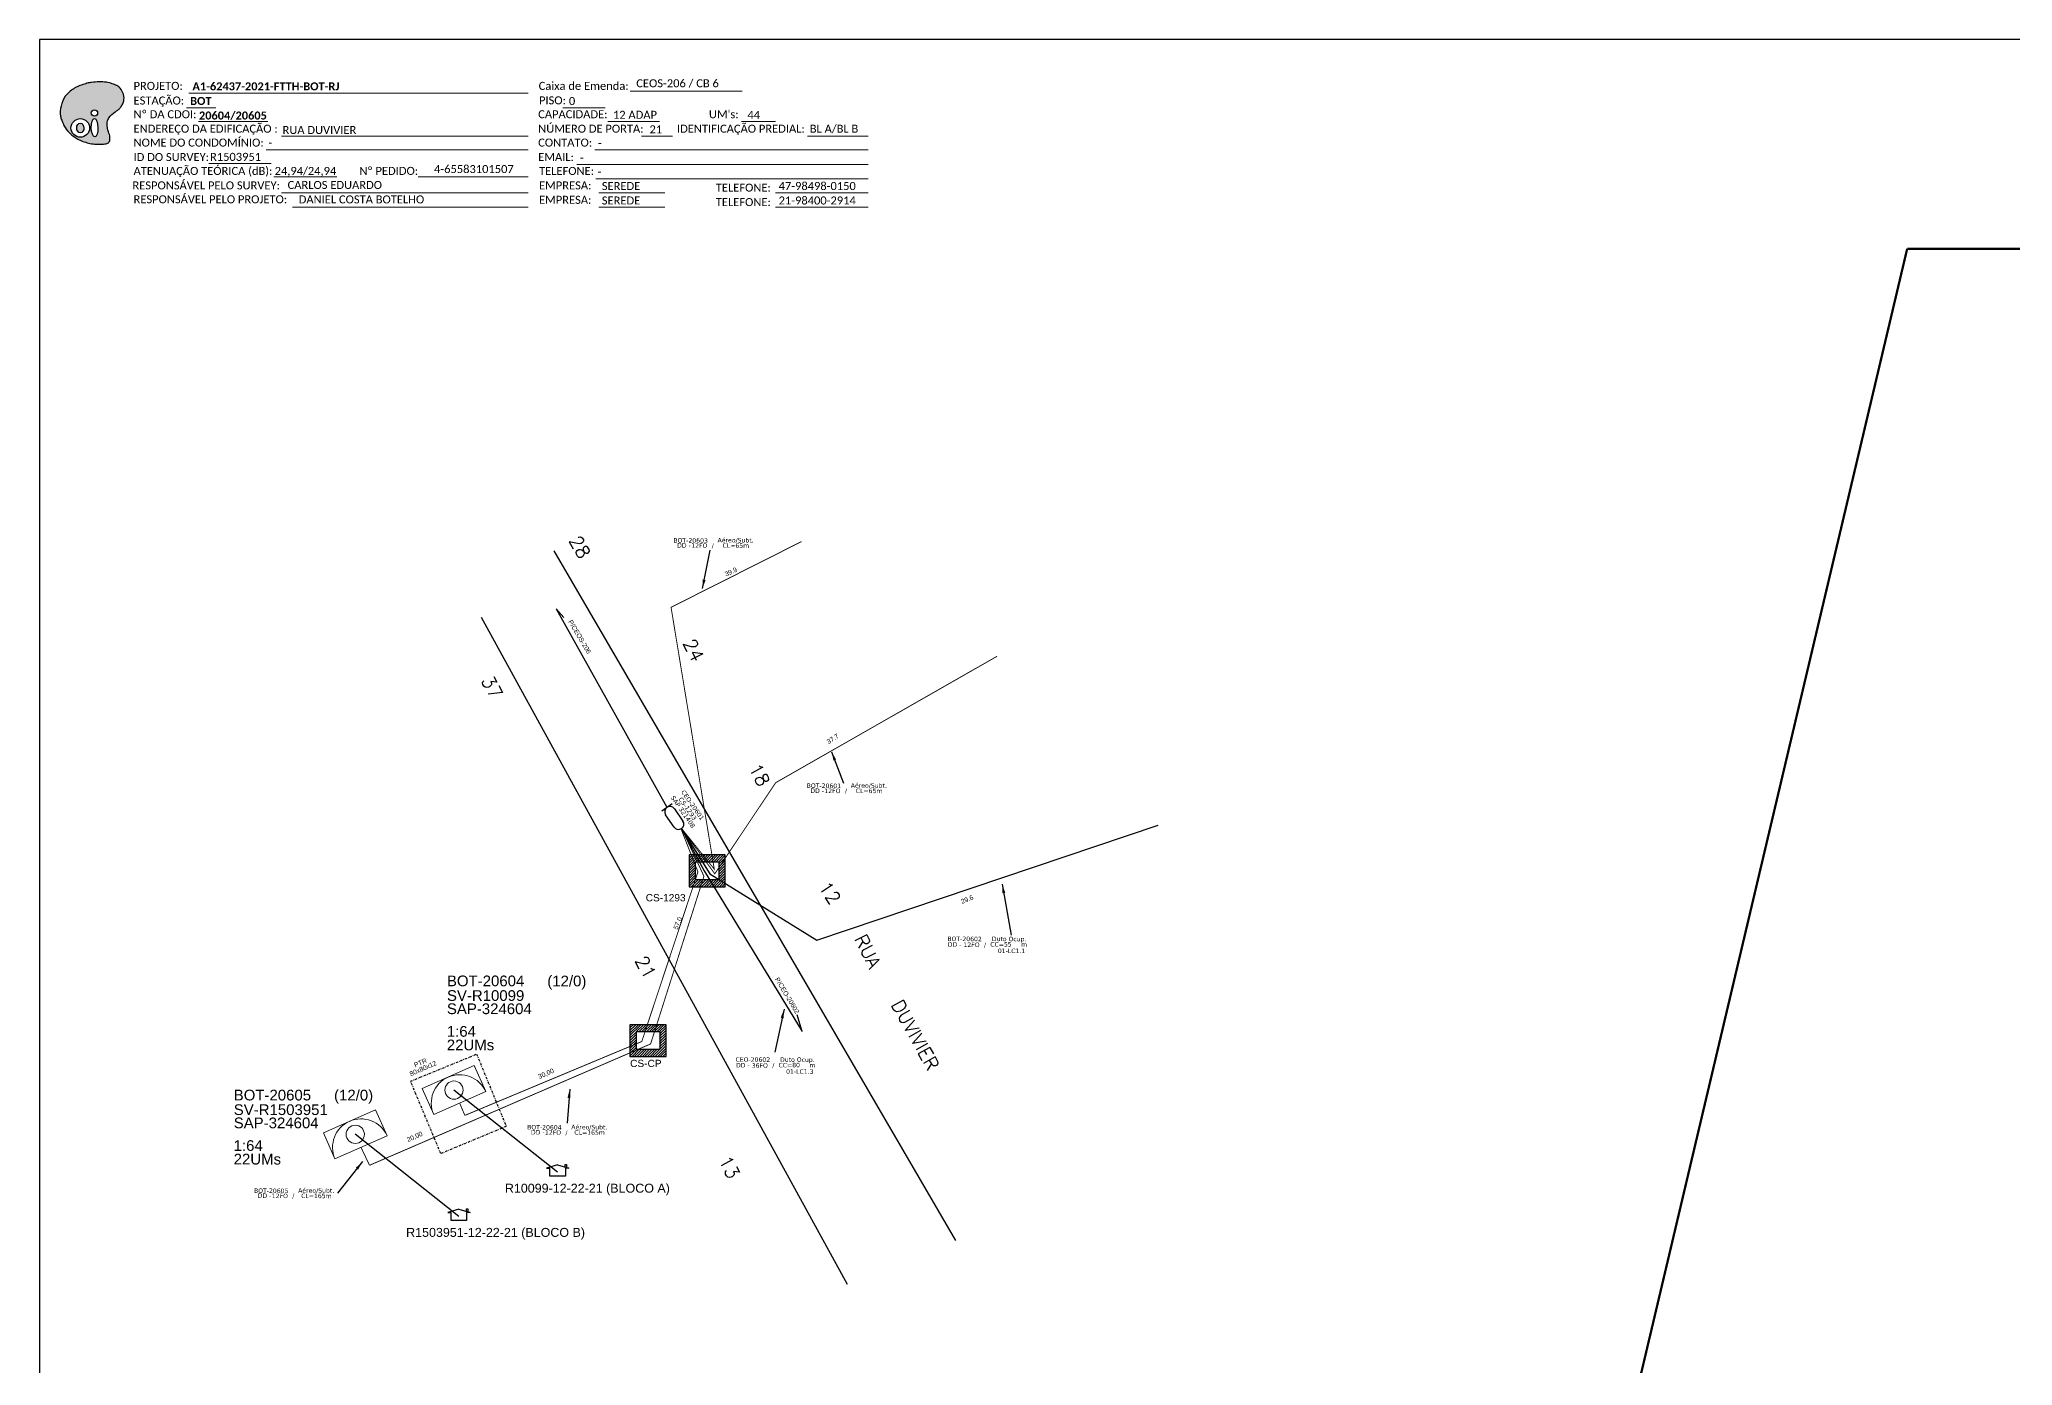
# Model space of a CAD drawing. Header units: inches. Extents: x 26733 to 28293, y 296242 to 297080.
# Drawn here: x 26733.4 to 27175.4, y 296541.8 to 296838.8 of the extents above; entities that cross this region are included whole.
import ezdxf
from ezdxf.enums import TextEntityAlignment as Align

# ---------------------------------------------------------------- set-up
doc = ezdxf.new("R2010")
doc.units = ezdxf.units.IN
doc.header["$MEASUREMENT"] = 0
doc.linetypes.add('DASHDOT', pattern=[1, 0.5, -0.25, 0, -0.25])
doc.linetypes.add('DIVIDE2', pattern=[0.625, 0.25, -0.125, 0, -0.125, 0, -0.125])
doc.layers.get('0').update_dxf_attribs({"color": 252})
for name, color, linetype in [('10.1-Caixas Subterrâneas', 5, 'Continuous'), ('20.4-CEOS', 1, 'Continuous'), ('20.5-CEO', 1, 'Continuous'), ('CAP a instalar', 1, 'Continuous'), ('FOLHAS', 7, 'Continuous'), ('label_cabos', 7, 'Continuous'), ('Legenda', 7, 'Continuous'), ('MUB', 252, 'Continuous'), ('NET-RETIRAR', 54, 'DIVIDE2'), ('surveys', 7, 'Continuous'), ('surveys legendas', 7, 'Continuous')]:
    doc.layers.add(name, color=color, linetype=linetype)
doc.layers.add("20.0-LEGENDA DOS CDO'S", color=1, linetype='Continuous', lineweight=0)
doc.layers.add('20.1-CDO_INTERIOR', color=1, linetype='Continuous', lineweight=0)
doc.layers.add('EXTRA', color=50, linetype='Continuous', plot=False)
doc.styles.add('ARIAL', font='arial.ttf')
doc.styles.add('DIGICADE', font='arial.ttf')
doc.styles.add('ROMANS', font='ROMANS.SHX', dxfattribs={"height": 2.5})
doc.styles.add('siredit', font='verdana.ttf')
doc.styles.add('TELEMAR-RJ', font='arial.ttf')
doc.styles.add('WMF-Calibri0', font='calibri.ttf')
doc.styles.add('WMF-Calibri1', font='calibrib.ttf')
doc.linetypes.add('FENCELINE1', pattern='A,0.25,-0.1,[133,ltypeshp.shx,S=0.1,R=0,X=-0.1,Y=0],-0.1,1', length=1.45)
doc.dimstyles.new('CC', dxfattribs={"dimtxt": 1, "dimasz": 2, "dimexe": 0.18, "dimexo": 0.0625, "dimgap": 0.09, "dimtad": 0, "dimdec": 0, "dimrnd": 1, "dimzin": 0, "dimdsep": 46, "dimtxsty": 'siredit', "dimblk": 'NONE', "dimcen": 0, "dimse1": 1, "dimse2": 1, "dimsd1": 1, "dimsd2": 1, "dimclrt": 7, "dimadec": 0, "dimazin": 0, "dimtfac": 1, "dimtdec": 0, "dimtofl": 0, "dimtmove": 0, "dimatfit": 3, "dimfxl": 0, "dimtolj": 1, "dimtzin": 0, "dimarcsym": 0})

# ---------------------------------------------------------------- blocks, each defined once
blk = doc.blocks.new('*X13')
at = {"color": 0, "linetype": 'Continuous'}
for p, q in [((-1.25, 0.34099), (-0.49099, 1.1)), ((-1.25, 0.517767), (-0.667767, 1.1)), ((-1.25, 0.694544), (-0.844544, 1.1)), ((-1.25, 0.87132), (-1.02132, 1.1)), ((-1.25, 1.048097), (-1.198097, 1.1)), ((-1.25, 0.164214), (-0.8035, 0.610714)), ((-1.25, -0.012563), (-0.8035, 0.433937)), ((-1.25, -0.18934), (-0.8035, 0.25716)), ((-1.25, -0.366117), (-0.8035, 0.080383)), ((-0.789214, 0.625), (-0.314214, 1.1)), ((-0.612437, 0.625), (-0.137437, 1.1)), ((-0.43566, 0.625), (0.03934, 1.1)), ((-0.258883, 0.625), (0.216117, 1.1)), ((-0.082107, 0.625), (0.392893, 1.1)), ((0.09467, 0.625), (0.56967, 1.1)), ((0.271447, 0.625), (0.746447, 1.1)), ((0.448223, 0.625), (0.923223, 1.1)), ((0.625, 0.625), (1.1, 1.1)), ((0.801777, 0.625), (1.25, 1.073223)), ((0.8035, 0.449947), (1.25, 0.896447)), ((0.8035, 0.27317), (1.25, 0.71967)), ((0.8035, 0.096393), (1.25, 0.542893)), ((0.8035, -0.080383), (1.25, 0.366117)), ((0.8035, -0.25716), (1.25, 0.18934)), ((0.8035, -0.433937), (1.25, 0.012563)), ((-1.25, -0.542893), (-0.8035, -0.096393)), ((-1.25, -0.71967), (-0.8035, -0.27317)), ((-1.25, -0.896447), (-0.8035, -0.449947)), ((-1.25, -1.073223), (-0.801777, -0.625)), ((-1.1, -1.1), (-0.625, -0.625)), ((-0.923223, -1.1), (-0.448223, -0.625)), ((-0.746447, -1.1), (-0.271447, -0.625)), ((-0.56967, -1.1), (-0.09467, -0.625)), ((-0.392893, -1.1), (0.082107, -0.625)), ((-0.216117, -1.1), (0.258883, -0.625)), ((-0.03934, -1.1), (0.43566, -0.625)), ((0.137437, -1.1), (0.612437, -0.625)), ((0.314214, -1.1), (0.789214, -0.625)), ((0.49099, -1.1), (1.25, -0.34099)), ((0.667767, -1.1), (1.25, -0.517767)), ((0.8035, -0.610714), (1.25, -0.164214)), ((0.844544, -1.1), (1.25, -0.694544)), ((1.02132, -1.1), (1.25, -0.87132)), ((1.198097, -1.1), (1.25, -1.048097))]:
    blk.add_line(p, q, dxfattribs=at)
blk = doc.blocks.new('MANHOLE_MQ')
at = {"color": 0, "linetype": 'Continuous'}
for p, q in [((0.00000623, 0.00000569), (-0.00000627, 0.00000569)), ((-0.00000627, 0.00000569), (-0.00000627, -0.00000531)), ((-0.00000404, 0.00000331), (0.00000399, 0.00000331)), ((-0.00000404, -0.00000294), (-0.00000404, 0.00000331)), ((0.00000399, 0.00000331), (0.00000399, -0.00000294)), ((0.00000623, -0.00000531), (0.00000623, 0.00000569)), ((-0.00000627, -0.00000531), (0.00000623, -0.00000531)), ((0.00000399, -0.00000294), (-0.00000404, -0.00000294)), ((0.00000399, -0.00000294), (0.00000399, -0.00000294))]:
    blk.add_line(p, q, dxfattribs=at)
at = {"color": 0, "linetype": 'Continuous', "xscale": 5e-06, "yscale": 5e-06, "zscale": 1e-05}
blk.add_blockref('*X13', (-0.00000002, 0.00000019), dxfattribs=at)
blk = doc.blocks.new('_None')
blk = doc.blocks.new('LEGENDA DOS CABOS')
at = {"layer": 'EXTRA', "color": 0, "style": 'siredit'}
for tag, p in [('ID', (4.6, 0.97)), ('XX', (9.03, 0.97))]:
    blk.add_attdef(tag, text='', height=0.48, rotation=359.69, dxfattribs=at).set_placement(p, align=Align.MIDDLE_CENTER)
at = {"layer": 'Legenda', "color": 0, "style": 'siredit'}
for tag, p in [('TIPO_CABO', (1.31, 0)), ('CABO', (4.69, -0.05)), ('/', (6.81, -0.05)), ('METROS', (10.03, -0.05))]:
    blk.add_attdef(tag, text='', height=0.8, rotation=359.69, dxfattribs=at).set_placement(p, align=Align.MIDDLE_CENTER)
blk = doc.blocks.new('Inst CB DT OCUP CFOA-SM-DD-S-12')
at = {"layer": 'label_cabos', "color": 0, "style": 'siredit'}
for tag, flags, p in [('ID_ATIVIDADE', 3, (1.31, 2.67)), ('FATOR', 1, (11.56, 2.55))]:
    blk.add_attdef(tag, text='', height=1, rotation=359.69, dxfattribs=dict(at, flags=flags)).set_placement(p, align=Align.MIDDLE_CENTER)
for tag, p in [('TIPO_CABO', (1.11, 0)), ('DESTINO_CABO', (3.13, 1.26)), ('CABO', (4.69, -0.05)), ('/', (7.71, -0.05)), ('LANCE', (10.41, 0.02)), ('TIPO_CABO', (13.11, 1.24)), ('UND', (16.46, 0)), ('FID', (13.65, -1.41))]:
    blk.add_attdef(tag, text='', height=1, rotation=359.69, dxfattribs=at).set_placement(p, align=Align.MIDDLE_CENTER)
blk.add_attdef('QTDE', (11.93, -0.45), '', height=1, rotation=359.69, dxfattribs=at)
blk = doc.blocks.new('Inst CB DT OCUP CFOA-SM-DD-S-36')
at = {"layer": 'label_cabos', "color": 0, "style": 'siredit'}
for tag, flags, p in [('ID_ATIVIDADE', 3, (1.31, 2.67)), ('FATOR', 1, (11.56, 2.55))]:
    blk.add_attdef(tag, text='', height=1, rotation=359.69, dxfattribs=dict(at, flags=flags)).set_placement(p, align=Align.MIDDLE_CENTER)
for tag, p in [('TIPO_CABO', (1.11, 0)), ('DESTINO_CABO', (3.13, 1.26)), ('CABO', (4.69, -0.05)), ('/', (7.71, -0.05)), ('LANCE', (10.41, 0.02)), ('TIPO_CABO', (13.11, 1.24)), ('UND', (16.46, 0)), ('FID', (13.65, -1.41))]:
    blk.add_attdef(tag, text='', height=1, rotation=359.69, dxfattribs=at).set_placement(p, align=Align.MIDDLE_CENTER)
blk.add_attdef('QTDE', (11.93, -0.45), '', height=1, rotation=359.69, dxfattribs=at)
blk = doc.blocks.new('OI')
h = blk.add_hatch(color=40)
edge = h.paths.add_edge_path()
edge.add_spline(control_points=[(4.35, -0.67), (3.92, -0.99), (3.26, -1.5), (2.81, -2.59), (2.9, -3.5), (3.06, -4.27), (3.31, -4.85), (3.37, -5.39), (3.4, -5.88), (3.2, -6.4), (2.54, -6.61), (1.65, -6.63), (0.55, -6.67), (-0.56, -6.42), (-1.61, -6.14), (-2.77, -5.61), (-3.92, -4.77), (-4.89, -3.7), (-5.34, -2.65), (-5.6, -1.94), (-5.85, -0.96), (-5.71, 0.47), (-5.1, 2.02), (-4.14, 3.02), (-3.3, 3.61), (-2.37, 4.16), (-1.36, 4.44), (-0.56, 4.7), (0.79, 4.85), (2.24, 4.97), (3.79, 4.57), (4.67, 4.21), (5.44, 3.65), (5.76, 2.99), (6.03, 2.21), (6.01, 1.46), (5.72, 0.64), (5.31, 0.08), (4.88, -0.38), (4.51, -0.55), (4.35, -0.67)], knot_values=[0, 0, 0, 0, 1.60434, 2.417191, 3.427595, 4.282808, 4.776746, 5.304182, 5.888771, 6.258406, 6.858137, 7.79129, 8.986195, 10.124242, 11.187857, 12.242908, 13.953784, 15.414161, 16.515391, 17.349188, 17.675853, 19.552021, 21.515531, 22.568638, 23.63245, 24.621084, 25.782718, 26.745347, 27.142653, 29.870543, 31.004649, 31.921532, 32.709589, 33.801391, 34.042471, 35.192333, 35.971461, 36.628871, 37.254359, 37.836911, 37.836911, 37.836911, 37.836911], degree=3, periodic=0)
h.paths.add_polyline_path([(1.13, -0.87, -1), (-0.04, -0.87, -1)], flags=16)
edge = h.paths.add_edge_path(flags=16)
edge.add_ellipse((0.56, -3.59), major_axis=(-0.02, 1.71), ratio=0.361305, start_angle=0, end_angle=360)
h.paths.add_polyline_path([(-0.36, -3.62, -1), (-3.8, -3.62, -1)], flags=16)
edge = h.paths.add_edge_path(flags=0)
edge.add_ellipse((-2.08, -3.62), major_axis=(0, 0.885), ratio=0.758294, start_angle=0, end_angle=360)
at = {"color": 40}
for centre, radius in [((-2.08, -3.62), 1.72), ((0.54, -0.87), 0.587)]:
    blk.add_circle(centre, radius, dxfattribs=at)
blk.add_ellipse((-2.08, -3.62), major_axis=(0, 0.885), ratio=0.758294, start_param=-3.141592653589791, end_param=3.141592653589791, dxfattribs=at)
blk.add_ellipse((0.56, -3.59), major_axis=(-0.02, 1.71), ratio=0.361305, dxfattribs=at)
at = {"color": 40, "start_tangent": (-0.800898, -0.598801), "end_tangent": (-0.800898, -0.598801)}
blk.add_spline([(4.35, -0.67), (3.2, -1.78), (2.9, -2.54), (2.92, -3.55), (3.12, -4.38), (3.28, -4.85), (3.37, -5.37), (3.35, -5.95), (3.2, -6.29), (2.66, -6.55), (1.73, -6.63), (0.54, -6.62), (-0.58, -6.41), (-1.6, -6.11), (-2.56, -5.67), (-3.95, -4.67), (-4.89, -3.56), (-5.37, -2.56), (-5.64, -1.78), (-5.72, -1.46), (-5.63, 0.42), (-4.84, 2.22), (-4.13, 2.99), (-3.27, 3.62), (-2.4, 4.09), (-1.3, 4.47), (-0.37, 4.72), (0.02, 4.77), (2.75, 4.8), (3.85, 4.53), (4.69, 4.16), (5.31, 3.68), (5.85, 2.73), (5.93, 2.5), (5.94, 1.35), (5.67, 0.62), (5.29, 0.08), (4.84, -0.36), (4.35, -0.67)], degree=3, dxfattribs=at)
blk = doc.blocks.new('SURVEY_SURVEY')
for p, q in [((0, 0.0000127), (-0.0000126, 0.000009)), ((-0.0000126, 0.000009), (-0.0000086, 0.000009)), ((-0.0000086, 0), (-0.0000086, 0.000009)), ((0.0000086, 0), (-0.0000086, 0)), ((0, 0.0000127), (0.0000126, 0.000009)), ((0.0000084, 0.0000132), (0.0000098, 0.0000132)), ((0.0000084, 0.0000103), (0.0000084, 0.0000132)), ((0.0000126, 0.000009), (0.0000086, 0.000009)), ((0.0000086, 0.000009), (0.0000086, 0)), ((0.0000098, 0.0000132), (0.0000098, 0.0000099))]:
    blk.add_line(p, q)

msp = doc.modelspace()

# ---------------------------------------------------------------- linework, layer by layer
at = {"color": 0}
msp.add_lwpolyline([(26733.43, 296244.75), (27571.99, 296244.75), (27571.99, 296838.75), (26733.43, 296838.75), (26733.43, 296244.75)], dxfattribs=at)
at = {"color": 7, "lineweight": 0}
for points in [[(26766.9, 296826.71), (26842.87, 296826.71)], [(26865.71, 296827.2), (26890.84, 296827.2)], [(26766.38, 296823.43), (26772.93, 296823.43)], [(26850.67, 296823.47), (26860.15, 296823.47)], [(26769.04, 296820.36), (26784.61, 296820.36)], [(26787.61, 296817.12), (26842.87, 296817.12)], [(26860.72, 296820.36), (26872.33, 296820.36)], [(26868.3, 296817.12), (26875.25, 296817.12)], [(26890.66, 296820.36), (26898.32, 296820.36)], [(26905.47, 296817.12), (26919.03, 296817.12)], [(26784.2, 296814.01), (26842.87, 296814.01)], [(26857.83, 296814.01), (26919.06, 296814.01)], [(26771.36, 296810.95), (26785.31, 296810.95)], [(26785.9, 296807.98), (26800.04, 296807.98)], [(26818.23, 296807.99), (26842.72, 296807.99)], [(26818.73, 296807.99), (26842.88, 296807.99)], [(26853.79, 296810.78), (26919.06, 296810.78)], [(26858.08, 296807.54), (26919.06, 296807.54)], [(26787.61, 296804.43), (26842.87, 296804.43)], [(26858.69, 296804.43), (26873.49, 296804.43)], [(26898.29, 296804.43), (26919.06, 296804.43)], [(26790.1, 296801.19), (26842.87, 296801.19)], [(26858.69, 296801.19), (26873.49, 296801.19)], [(26898.29, 296801.19), (26919.06, 296801.19)]]:
    msp.add_lwpolyline(points, dxfattribs=at)
at = {"color": 0, "linetype": 'DASHDOT'}
msp.add_lwpolyline([(26823.33, 296589.22), (26816.55, 296605.43), (26831.35, 296611.49), (26837.99, 296595.3), (26823.33, 296589.22)], dxfattribs=at)
at = {"layer": '20.1-CDO_INTERIOR', "lineweight": 18}
for points in [[(26830.81, 296608.93), (26819.15, 296603.77), (26821.73, 296597.94), (26833.39, 296603.1)], [(26808.7, 296599.03), (26797.04, 296593.87), (26799.62, 296588.04), (26811.28, 296593.2)]]:
    msp.add_lwpolyline(points, close=True, dxfattribs=at)
for centre in [(26826.27, 296603.44), (26804.16, 296593.54)]:
    msp.add_circle(centre, 2.04, dxfattribs=at)
for centre in [(26827.56, 296600.52), (26805.45, 296590.62)]:
    msp.add_arc(centre, 6.37, 23.8812, 203.8812, dxfattribs=at)
at = {"layer": '20.5-CEO', "color": 5}
for p, q in [((26875.65, 296666.46), (26877.56, 296663.7)), ((26875.59, 296662.33), (26873.68, 296665.09))]:
    msp.add_line(p, q, dxfattribs=at)
msp.add_lwpolyline([(26875.17, 296667.58), (26872.8, 296665.94)], dxfattribs=at)
for centre, start, end in [((26874.66, 296665.78), 34.6924, 214.6924), ((26876.57, 296663.02), 214.6924, 34.6924)]:
    msp.add_arc(centre, 1.2, start, end, dxfattribs=at)
at = {"layer": 'CAP a instalar', "color": 0, "linetype": 'FENCELINE1', "ltscale": 5}
for p, q in [((26850.92, 296709.31), (26849.2, 296711.21)), ((26849.2, 296711.21), (26873.97, 296666.8)), ((26877.2, 296662.12), (26882.31, 296652.52)), ((26877.2, 296662.12), (26883.55, 296651.87)), ((26907.59, 296637.01), (26984.04, 296662.81)), ((26882.31, 296652.52), (26904.26, 296616.56)), ((26883.55, 296651.87), (26907.59, 296637.01)), ((26904.26, 296616.56), (26903.16, 296620.32))]:
    msp.add_line(p, q, dxfattribs=at)
at = {"layer": 'CAP a instalar', "color": 0, "linetype": 'FENCELINE1', "ltscale": 7, "const_width": 0.513}
for points in [[(27070.95, 296450.21), (27151.79, 296791.88)], [(27151.79, 296791.88), (27291.55, 296791.88)]]:
    msp.add_lwpolyline(points, dxfattribs=at)
at = {"layer": 'CAP a instalar', "color": 8, "linetype": 'FENCELINE1', "ltscale": 5, "const_width": 0.2}
for points in [[(26877.2, 296662.12), (26884.58, 296652.93), (26874.9, 296711.57), (26904.14, 296726.3)], [(26877.2, 296662.12), (26884.7, 296651.89), (26898.32, 296672.28), (26947.95, 296700.62)]]:
    msp.add_lwpolyline(points, dxfattribs=at)
at = {"layer": 'CAP a instalar', "color": 1, "linetype": 'FENCELINE1', "ltscale": 5, "const_width": 0.2}
for points in [[(26877.2, 296662.16), (26882.27, 296651.34), (26870.32, 296613.78), (26807.36, 296586.6)], [(26877.11, 296662.01), (26880.92, 296652.31), (26868.34, 296614.32), (26828.71, 296597.77)], [(26827.56, 296600.52), (26828.71, 296597.77)], [(26807.36, 296586.6), (26805.45, 296590.62)]]:
    msp.add_lwpolyline(points, dxfattribs=at)
at = {"layer": 'MUB', "color": 3}
for points in [[(26848.68, 296724.22), (26938.6, 296569.74)], [(26832.39, 296709.4), (26914.32, 296560.01)]]:
    msp.add_lwpolyline(points, dxfattribs=at)
at = {"layer": 'NET-RETIRAR', "color": 0, "linetype": 'Continuous'}
for points in [[(26849.46, 296585.06), (26826.27, 296603.44)], [(26827.35, 296575.16), (26804.16, 296593.54)]]:
    msp.add_lwpolyline(points, dxfattribs=at)

# ---------------------------------------------------------------- block references
at = {"color": 7, "xscale": 1.213923925163967, "yscale": 1.213923925163967, "zscale": 1.213923925163967, "rotation": 0.1532896023949059}
msp.add_blockref('OI', (26745.09, 296823.34), dxfattribs=at)
at = {"color": 0, "lineweight": 0}
ref = msp.add_blockref('Inst CB DT OCUP CFOA-SM-DD-S-12', (26937.52, 296636.05), dxfattribs=at)
ref.add_attrib('DESTINO_CABO', 'BOT-20602', dxfattribs={"layer": 'label_cabos', "color": 0, "height": 1, "rotation": 359.69, "style": 'siredit'}).set_placement((26940.65, 296637.31), align=Align.MIDDLE_CENTER)
ref.add_attrib('TIPO_CABO', 'Duto Ocup.', dxfattribs={"layer": 'label_cabos', "color": 0, "height": 1, "rotation": 359.69, "style": 'siredit'}).set_placement((26950.63, 296637.29), align=Align.MIDDLE_CENTER)
ref.add_attrib('/', '/', dxfattribs={"layer": 'label_cabos', "color": 0, "height": 1, "rotation": 359.69, "style": 'siredit'}).set_placement((26945.23, 296635.99), align=Align.MIDDLE_CENTER)
ref.add_attrib('FID', '01-LC1.1', dxfattribs={"layer": 'label_cabos', "color": 0, "height": 1, "rotation": 359.69, "style": 'siredit'}).set_placement((26951.17, 296634.63), align=Align.MIDDLE_CENTER)
ref.add_attrib('LANCE', 'CC=', dxfattribs={"layer": 'label_cabos', "color": 0, "height": 1, "rotation": 359.69, "style": 'siredit'}).set_placement((26947.93, 296636.07), align=Align.MIDDLE_CENTER)
ref.add_attrib('UND', 'm', dxfattribs={"layer": 'label_cabos', "color": 0, "height": 1, "rotation": 359.69, "style": 'siredit'}).set_placement((26953.98, 296636.05), align=Align.MIDDLE_CENTER)
ref.add_attrib('CABO', '12FO', dxfattribs={"layer": 'label_cabos', "color": 0, "height": 1, "rotation": 359.69, "style": 'siredit'}).set_placement((26942.2, 296635.99), align=Align.MIDDLE_CENTER)
ref.add_attrib('TIPO_CABO', 'DD - ', dxfattribs={"layer": 'label_cabos', "color": 0, "height": 1, "rotation": 359.69, "style": 'siredit'}).set_placement((26938.63, 296636.04), align=Align.MIDDLE_CENTER)
ref.add_attrib('QTDE', '55', (26949.45, 296635.59), dxfattribs={"layer": 'label_cabos', "color": 0, "height": 1, "rotation": 359.69, "style": 'siredit'})
ref = msp.add_blockref('Inst CB DT OCUP CFOA-SM-DD-S-36', (26890.09, 296609.01), dxfattribs=at)
ref.add_attrib('DESTINO_CABO', 'CEO-20602', dxfattribs={"layer": 'label_cabos', "color": 0, "height": 1, "rotation": 359.69, "style": 'siredit'}).set_placement((26893.22, 296610.28), align=Align.MIDDLE_CENTER)
ref.add_attrib('TIPO_CABO', 'Duto Ocup.', dxfattribs={"layer": 'label_cabos', "color": 0, "height": 1, "rotation": 359.69, "style": 'siredit'}).set_placement((26903.2, 296610.26), align=Align.MIDDLE_CENTER)
ref.add_attrib('/', '/', dxfattribs={"layer": 'label_cabos', "color": 0, "height": 1, "rotation": 359.69, "style": 'siredit'}).set_placement((26897.81, 296608.96), align=Align.MIDDLE_CENTER)
ref.add_attrib('FID', '01-LC1.3', dxfattribs={"layer": 'label_cabos', "color": 0, "height": 1, "rotation": 359.69, "style": 'siredit'}).set_placement((26903.74, 296607.6), align=Align.MIDDLE_CENTER)
ref.add_attrib('LANCE', 'CC=', dxfattribs={"layer": 'label_cabos', "color": 0, "height": 1, "rotation": 359.69, "style": 'siredit'}).set_placement((26900.5, 296609.03), align=Align.MIDDLE_CENTER)
ref.add_attrib('UND', 'm', dxfattribs={"layer": 'label_cabos', "color": 0, "height": 1, "rotation": 359.69, "style": 'siredit'}).set_placement((26906.56, 296609.01), align=Align.MIDDLE_CENTER)
ref.add_attrib('CABO', '36FO', dxfattribs={"layer": 'label_cabos', "color": 0, "height": 1, "rotation": 359.69, "style": 'siredit'}).set_placement((26894.78, 296608.96), align=Align.MIDDLE_CENTER)
ref.add_attrib('TIPO_CABO', 'DD - ', dxfattribs={"layer": 'label_cabos', "color": 0, "height": 1, "rotation": 359.69, "style": 'siredit'}).set_placement((26891.21, 296609.01), align=Align.MIDDLE_CENTER)
ref.add_attrib('QTDE', '80', (26902.02, 296608.56), dxfattribs={"layer": 'label_cabos', "color": 0, "height": 1, "rotation": 359.69, "style": 'siredit'})
at = {"layer": '10.1-Caixas Subterrâneas', "color": 30, "xscale": 648529.1601430288, "yscale": 648529.1601430288, "zscale": 648529.1601430288, "rotation": 180.0000000000633}
for p in [(26882.98, 296652.69), (26869.73, 296614.65)]:
    msp.add_blockref('MANHOLE_MQ', p, dxfattribs=at)
at = {"layer": 'label_cabos', "color": 0, "lineweight": 0}
ref = msp.add_blockref('LEGENDA DOS CABOS', (26875.05, 296724.92), dxfattribs=at)
ref.add_attrib('ID', 'BOT-20603', dxfattribs={"color": 0, "height": 1, "rotation": 359.69, "style": 'siredit'}).set_placement((26879.29, 296726.55), align=Align.MIDDLE_CENTER)
ref.add_attrib('CABO', '12FO', dxfattribs={"color": 0, "height": 1, "rotation": 359.69, "style": 'siredit'}).set_placement((26881.22, 296725.4), align=Align.MIDDLE_CENTER)
ref.add_attrib('METROS', 'CL=65m', dxfattribs={"color": 0, "height": 1, "rotation": 359.69, "style": 'siredit'}).set_placement((26889.41, 296725.4), align=Align.MIDDLE_CENTER)
ref.add_attrib('XX', 'Aéreo/Subt.', dxfattribs={"color": 0, "height": 1, "rotation": 359.69, "style": 'siredit'}).set_placement((26889.36, 296726.6), align=Align.MIDDLE_CENTER)
ref.add_attrib('/', '/', dxfattribs={"color": 0, "height": 1, "rotation": 359.69, "style": 'siredit'}).set_placement((26884.25, 296725.4), align=Align.MIDDLE_CENTER)
ref.add_attrib('TIPO_CABO', 'DD -', dxfattribs={"color": 0, "height": 1, "rotation": 359.69, "style": 'siredit'}).set_placement((26877.79, 296725.44), align=Align.MIDDLE_CENTER)
ref = msp.add_blockref('LEGENDA DOS CABOS', (26904.89, 296669.98), dxfattribs=at)
ref.add_attrib('ID', 'BOT-20601', dxfattribs={"color": 0, "height": 1, "rotation": 359.69, "style": 'siredit'}).set_placement((26909.13, 296671.61), align=Align.MIDDLE_CENTER)
ref.add_attrib('CABO', '12FO', dxfattribs={"color": 0, "height": 1, "rotation": 359.69, "style": 'siredit'}).set_placement((26911.05, 296670.46), align=Align.MIDDLE_CENTER)
ref.add_attrib('METROS', 'CL=65m', dxfattribs={"color": 0, "height": 1, "rotation": 359.69, "style": 'siredit'}).set_placement((26919.25, 296670.46), align=Align.MIDDLE_CENTER)
ref.add_attrib('XX', 'Aéreo/Subt.', dxfattribs={"color": 0, "height": 1, "rotation": 359.69, "style": 'siredit'}).set_placement((26919.2, 296671.66), align=Align.MIDDLE_CENTER)
ref.add_attrib('/', '/', dxfattribs={"color": 0, "height": 1, "rotation": 359.69, "style": 'siredit'}).set_placement((26914.08, 296670.46), align=Align.MIDDLE_CENTER)
ref.add_attrib('TIPO_CABO', 'DD -', dxfattribs={"color": 0, "height": 1, "rotation": 359.69, "style": 'siredit'}).set_placement((26907.63, 296670.5), align=Align.MIDDLE_CENTER)
ref = msp.add_blockref('LEGENDA DOS CABOS', (26842.29, 296593.48), dxfattribs=at)
ref.add_attrib('ID', 'BOT-20604', dxfattribs={"color": 0, "height": 1, "rotation": 359.69, "style": 'siredit'}).set_placement((26846.53, 296595.11), align=Align.MIDDLE_CENTER)
ref.add_attrib('CABO', '12FO', dxfattribs={"color": 0, "height": 1, "rotation": 359.69, "style": 'siredit'}).set_placement((26848.45, 296593.95), align=Align.MIDDLE_CENTER)
ref.add_attrib('METROS', 'CL=165m', dxfattribs={"color": 0, "height": 1, "rotation": 359.69, "style": 'siredit'}).set_placement((26856.65, 296593.95), align=Align.MIDDLE_CENTER)
ref.add_attrib('XX', 'Aéreo/Subt.', dxfattribs={"color": 0, "height": 1, "rotation": 359.69, "style": 'siredit'}).set_placement((26856.6, 296595.15), align=Align.MIDDLE_CENTER)
ref.add_attrib('/', '/', dxfattribs={"color": 0, "height": 1, "rotation": 359.69, "style": 'siredit'}).set_placement((26851.48, 296593.95), align=Align.MIDDLE_CENTER)
ref.add_attrib('TIPO_CABO', 'DD -', dxfattribs={"color": 0, "height": 1, "rotation": 359.69, "style": 'siredit'}).set_placement((26845.03, 296594), align=Align.MIDDLE_CENTER)
ref = msp.add_blockref('LEGENDA DOS CABOS', (26781.1, 296579.27), dxfattribs=at)
ref.add_attrib('ID', 'BOT-20605', dxfattribs={"color": 0, "height": 1, "rotation": 359.69, "style": 'siredit'}).set_placement((26785.34, 296580.9), align=Align.MIDDLE_CENTER)
ref.add_attrib('CABO', '12FO', dxfattribs={"color": 0, "height": 1, "rotation": 359.69, "style": 'siredit'}).set_placement((26787.27, 296579.75), align=Align.MIDDLE_CENTER)
ref.add_attrib('METROS', 'CL=165m', dxfattribs={"color": 0, "height": 1, "rotation": 359.69, "style": 'siredit'}).set_placement((26795.46, 296579.75), align=Align.MIDDLE_CENTER)
ref.add_attrib('XX', 'Aéreo/Subt.', dxfattribs={"color": 0, "height": 1, "rotation": 359.69, "style": 'siredit'}).set_placement((26795.41, 296580.95), align=Align.MIDDLE_CENTER)
ref.add_attrib('/', '/', dxfattribs={"color": 0, "height": 1, "rotation": 359.69, "style": 'siredit'}).set_placement((26790.29, 296579.75), align=Align.MIDDLE_CENTER)
ref.add_attrib('TIPO_CABO', 'DD -', dxfattribs={"color": 0, "height": 1, "rotation": 359.69, "style": 'siredit'}).set_placement((26783.84, 296579.8), align=Align.MIDDLE_CENTER)
at = {"layer": 'surveys', "color": 0, "xscale": 200000, "yscale": 200000, "zscale": 200000}
for p in [(26849.5, 296584.13), (26827.39, 296574.23)]:
    msp.add_blockref('SURVEY_SURVEY', p, dxfattribs=at)

# ---------------------------------------------------------------- texts
at = {"color": 7, "linetype": 'Continuous'}
for s, height, style, p in [('CEOS-206 / CB 6', 1.7927, 'WMF-Calibri0', (26867.11, 296828.04)), ('BOT', 1.793, 'WMF-Calibri1', (26767.18, 296824.08)), ('A1-62437-2021-FTTH-BOT-RJ', 1.7927, 'WMF-Calibri1', (26767.69, 296827.36)), ('0', 1.79, 'WMF-Calibri0', (26852.02, 296824.07)), ('12 ADAP', 1.793, 'WMF-Calibri0', (26861.89, 296820.98)), ('44', 1.793, 'WMF-Calibri0', (26892.01, 296820.96)), ('RUA DUVIVIER', 1.7927, 'WMF-Calibri0', (26787.88, 296817.58)), ('21', 1.793, 'WMF-Calibri0', (26870.08, 296817.72)), ('R1503951', 1.793, 'WMF-Calibri0', (26771.63, 296811.56)), ('-', 1.79, 'WMF-Calibri0', (26854.49, 296811.37)), ('-', 1.79, 'WMF-Calibri0', (26858.52, 296814.64)), ('-', 1.79, 'WMF-Calibri0', (26858.44, 296808.25)), ('CARLOS EDUARDO', 1.7927, 'WMF-Calibri0', (26789.01, 296805.27)), ('DANIEL COSTA BOTELHO', 1.7927, 'WMF-Calibri0', (26791.5, 296802.03)), ('SEREDE', 1.793, 'WMF-Calibri0', (26859.39, 296805.03)), ('SEREDE', 1.793, 'WMF-Calibri0', (26859.39, 296801.79)), ('47-98498-0150', 1.7927, 'WMF-Calibri0', (26898.99, 296805.03)), ('21-98400-2914', 1.7927, 'WMF-Calibri0', (26898.99, 296801.79))]:
    msp.add_text(s, height=height, dxfattribs=dict(at, style=style)).set_placement(p)
at = {"color": 7, "lineweight": 0, "style": 'WMF-Calibri0'}
for s, height, p in [('PROJETO:', 1.793, (26754.5, 296827.46)), ('ESTAÇÃO:', 1.793, (26754.5, 296824.18)), ('Caixa de Emenda:', 1.7927, (26845.25, 296827.46)), ('PISO:', 1.793, (26845.32, 296824.22)), ('Nº DA CDOI:', 1.7927, (26754.5, 296821.11)), ('CAPACIDADE:', 1.7927, (26845.14, 296821.11)), ("UM's:", 1.793, (26883.39, 296821.11)), ('ENDEREÇO DA EDIFICAÇÃO :', 1.7927, (26754.5, 296817.87)), ('NOME DO CONDOMÍNIO:', 1.7927, (26754.5, 296814.76)), ('CONTATO:', 1.793, (26845.14, 296814.76)), ('NÚMERO DE PORTA:', 1.7927, (26845.14, 296817.87)), ('IDENTIFICAÇÃO PREDIAL:', 1.7927, (26876.23, 296817.87)), ('BL A/BL B', 1.793, (26905.97, 296817.87)), ('ID DO SURVEY:', 1.7927, (26754.5, 296811.52)), ('-', 1.79, (26784.71, 296814.76)), ('EMAIL:', 1.793, (26845.14, 296811.52)), ('RESPONSÁVEL PELO SURVEY:', 1.7927, (26754.26, 296805.17)), ('ATENUAÇÃO TEÓRICA (dB):', 1.7927, (26754.5, 296808.41)), ('24,94/24,94 ', 1.7927, (26786.11, 296808.41)), ('Nº PEDIDO:', 1.793, (26805.08, 296808.42)), ('TELEFONE:', 1.793, (26845.33, 296808.41)), ('RESPONSÁVEL PELO PROJETO:', 1.7927, (26754.5, 296802.06)), ('EMPRESA:', 1.793, (26845.33, 296805.17)), ('EMPRESA:', 1.793, (26845.33, 296801.94)), ('TELEFONE:', 1.793, (26884.93, 296804.67)), ('TELEFONE:', 1.793, (26884.93, 296801.43))]:
    msp.add_text(s, height=height, dxfattribs=at).set_placement(p)
at = {"color": 7, "linetype": 'Continuous', "style": 'WMF-Calibri1'}
msp.add_text('20604/20605', height=1.7927, dxfattribs=at).set_placement((26776.76, 296820.82), align=Align.CENTER)
at = {"color": 7, "style": 'WMF-Calibri0'}
msp.add_text('4-65583101507', height=1.7927, dxfattribs=at).set_placement((26821.81, 296808.83))
at = {"layer": '10.1-Caixas Subterrâneas', "color": 30, "style": 'ARIAL'}
for s, p in [('CS-1293', (26869.22, 296645.72)), ('CS-CP', (26865.73, 296608.61))]:
    msp.add_text(s, height=1.622, dxfattribs=at).set_placement(p)
at = {"layer": "20.0-LEGENDA DOS CDO'S", "color": 1, "style": 'ARIAL'}
for s, p in [('BOT-20604', (26824.7, 296626.7)), ('SAP-324604', (26824.69, 296620.46)), ('SV-R10099', (26824.7, 296623.42)), ('1:64', (26824.67, 296615.39)), ('22UMs', (26824.67, 296612.35)), ('SV-R1503951', (26776.95, 296597.86)), ('BOT-20605', (26776.94, 296601.13)), ('SAP-324604', (26776.94, 296594.9)), ('1:64', (26776.92, 296589.82)), ('22UMs', (26776.92, 296586.78))]:
    msp.add_text(s, height=2.4, rotation=359.9724, dxfattribs=at).set_placement(p)
for p in [(26847.83, 296626.68), (26800.07, 296601.12)]:
    msp.add_text('        (12/0)', height=2.4, rotation=359.9724, dxfattribs=at).set_placement(p, align=Align.CENTER)
at = {"layer": '20.4-CEOS', "color": 5, "style": 'siredit'}
msp.add_text('CEO-20601', height=1.01, rotation=304.6924, dxfattribs=at).set_placement((26880.16, 296667.56), align=Align.TOP_CENTER)
at = {"layer": '20.5-CEO', "color": 5, "style": 'siredit'}
for s, p in [('SAP 321408', (26878.01, 296666.05)), ('CS-1293', (26879.04, 296666.77))]:
    msp.add_text(s, height=1.014, rotation=304.6924, dxfattribs=at).set_placement(p, align=Align.TOP_CENTER)
at = {"layer": 'FOLHAS', "color": 2, "style": 'TELEMAR-RJ'}
for s, height, rotation, p in [('39.9', 1.055, 25.2737, (26888.3, 296719.52)), ('P/CEOS-206', 1.055, 300.8064, (26854.47, 296704.98)), ('37.7', 1.055, 32.9863, (26911.11, 296682.13)), ('29.6', 1.055, 22.0305, (26941.22, 296646.15)), ('57.0', 1.055, 67.8272, (26876.4, 296640.82)), ('P/CEO-20602', 1.0546, 300.8064, (26900.94, 296624.63)), ('30,00', 1.055, 24.2134, (26846.93, 296607.07)), ('20,00', 1.055, 24.2134, (26817.5, 296592.92))]:
    msp.add_text(s, height=height, rotation=rotation, dxfattribs=at).set_placement(p, align=Align.MIDDLE)
at = {"layer": 'FOLHAS', "color": 0, "style": 'TELEMAR-RJ'}
for s, p in [('80x80x12', (26819.34, 296608.3)), ('PTR', (26818.74, 296609.58))]:
    msp.add_text(s, height=1.055, rotation=23.6109, dxfattribs=at).set_placement(p, align=Align.MIDDLE)
at = {"layer": 'MUB', "color": 3, "style": 'ROMANS'}
for s, rotation, p in [('28', 300.2037, (26854.48, 296725.09)), ('24', 296.7113, (26879.94, 296701.98)), ('37', 298.742, (26834.8, 296693.65)), ('18', 299.0034, (26894.71, 296674.05)), ('12', 302.8265, (26910.47, 296647.65)), ('21', 298.742, (26869.18, 296630.97)), ('13', 297.5187, (26887.96, 296586.18))]:
    msp.add_text(s, height=2.976, rotation=rotation, dxfattribs=at).set_placement(p, align=Align.MIDDLE_CENTER)
at = {"layer": 'MUB', "color": 0, "style": 'ROMANS'}
for s, rotation, p in [('RUA', 296.7113, (26915.87, 296637.31)), ('DUVIVIER', 299.0034, (26924.14, 296622.58))]:
    msp.add_text(s, height=2.976, rotation=rotation, dxfattribs=at).set_placement(p)
at = {"layer": 'surveys legendas', "color": 0, "style": 'DIGICADE'}
for s, p in [('R10099-12-22-21 (BLOCO A)', (26837.68, 296580.47)), ('R1503951-12-22-21 (BLOCO B)', (26815.56, 296570.57))]:
    msp.add_text(s, height=2, dxfattribs=at).set_placement(p)

# ---------------------------------------------------------------- leaders
at = {"layer": 'label_cabos'}
for points in [[(26881.92, 296715.78), (26883.66, 296724.38)], [(26910.87, 296679.23), (26913.5, 296672.19)], [(26949.09, 296649.56), (26951.11, 296638.17)], [(26900.21, 296621.54), (26898.14, 296611.9)], [(26852.19, 296603.65), (26851.61, 296596)], [(26805.79, 296587.42), (26800.21, 296580.35)]]:
    msp.add_leader(points, dimstyle='CC', override={"dimgap": 0.09, "dimtad": 0}, dxfattribs=at)

doc.saveas('drawing.dxf')
